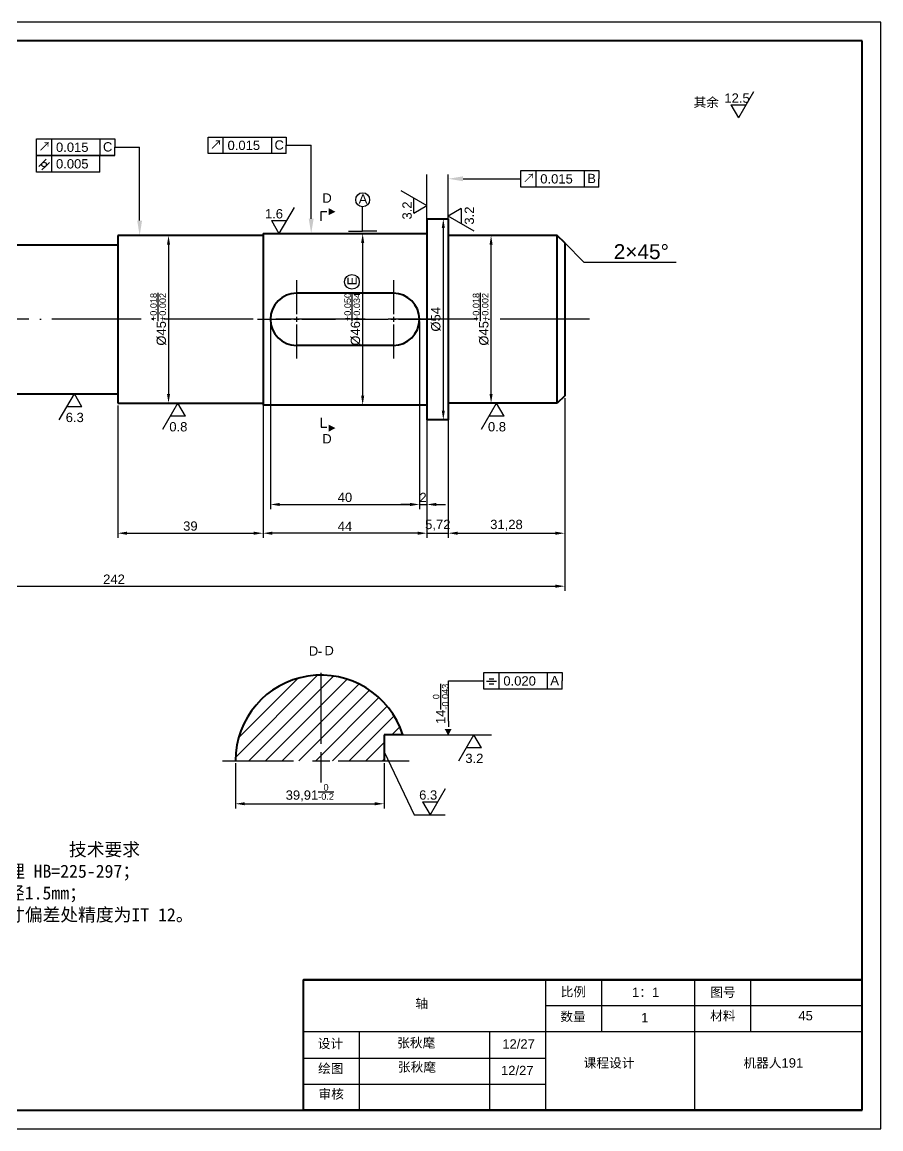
# Model space of a CAD drawing. Header units: millimetres. Extents: x 0 to 2913, y 0 to 841.
# Drawn here: x 2682.2 to 2912.8, y 0 to 297 of the extents above; entities that cross this region are included whole.
import ezdxf
from ezdxf import colors
from ezdxf.entities.mleader import LeaderData, LeaderLine
from ezdxf.math import Vec2, Vec3

# ---------------------------------------------------------------- set-up
doc = ezdxf.new("R2010")
doc.units = ezdxf.units.MM
doc.linetypes.add('ACAD_ISO04W100', pattern=[30, 24, -3, 0, -3])
doc.linetypes.add('CENTER2', pattern=[28.575, 19.05, -3.175, 3.175, -3.175])
doc.layers.get('0').update_dxf_attribs({"linetype": 'ACAD_ISO04W100'})
doc.layers.add('2', color=255, linetype='Continuous')
doc.layers.add('文字', color=7, linetype='Continuous', lineweight=15)
doc.layers.add('粗实线', color=7, linetype='Continuous', lineweight=30)
doc.styles.add('Songti', font='')
doc.styles.get("Standard").update_dxf_attribs({"font": 'arial.ttf'})
doc.styles.get('Songti').set_extended_font_data('SimSun')
doc.dimstyles.new('ISO-25', dxfattribs={"dimtxt": 2.5, "dimasz": 2.5, "dimexe": 1.25, "dimexo": 0.625, "dimtad": 1, "dimtxsty": 'Standard', "dimcen": 2.5, "dimadec": 0, "dimazin": 0, "dimtfac": 1, "dimtmove": 0, "dimatfit": 3, "dimfxl": 1, "dimarcsym": 0})

# ---------------------------------------------------------------- blocks, each defined once
blk = doc.blocks.new('*U76')
at = {"color": 0, "linetype": 'CENTER2', "transparency": 16777216}
for p, q in [((0, 1.4), (0, 10.5)), ((-10.5, 0), (-1.4, 0)), ((1.4, 0), (10.5, 0)), ((0, -10.5), (0, -1.4))]:
    blk.add_line(p, q, dxfattribs=at)
at = {"color": 0, "linetype": 'Continuous', "transparency": 16777216}
for p, q in [((-0.7, 0), (0.7, 0)), ((0, -0.7), (0, 0.7))]:
    blk.add_line(p, q, dxfattribs=at)
blk = doc.blocks.new('*U79')
at = {"color": 0, "linetype": 'CENTER2', "transparency": 16777216}
for p, q in [((0, 1.4), (0, 10.5)), ((-10.5, 0), (-1.4, 0)), ((1.4, 0), (10.5, 0)), ((0, -10.5), (0, -1.4))]:
    blk.add_line(p, q, dxfattribs=at)
at = {"color": 0, "linetype": 'Continuous', "transparency": 16777216}
for p, q in [((-0.7, 0), (0.7, 0)), ((0, -0.7), (0, 0.7))]:
    blk.add_line(p, q, dxfattribs=at)
blk = doc.blocks.new('_None')
blk = doc.blocks.new('*D82')
at = {"color": 0, "linetype": 'ByBlock', "lineweight": -2, "transparency": 16777216}
for p, q in [((2708.51, 239.75), (2722.77, 239.75)), ((2721.52, 237.25), (2721.52, 197.25)), ((2708.51, 194.75), (2722.77, 194.75))]:
    blk.add_line(p, q, dxfattribs=at)
at = {"color": 0, "linetype": 'ByBlock', "lineweight": -3, "transparency": 16777216}
for points in [[(2721.1, 237.25), (2721.94, 237.25), (2721.52, 239.75)], [(2721.1, 197.25), (2721.94, 197.25), (2721.52, 194.75)]]:
    blk.add_solid(points, dxfattribs=at)
at = {"layer": 'Defpoints', "color": 0, "linetype": 'ByBlock', "lineweight": -3, "transparency": 16777216}
for p in [(2707.89, 239.75), (2707.89, 194.75), (2721.52, 194.75)]:
    blk.add_point(p, dxfattribs=at)
at = {"color": 0, "linetype": 'ByBlock', "lineweight": -3, "transparency": 16777216, "insert": (2718.77, 217.25), "char_height": 2.5, "attachment_point": 5, "rotation": 90}
blk.add_mtext('%%C45{\\H0.7x;\\S+0.018/+0.002;}', dxfattribs=at)
blk = doc.blocks.new('_DotSmall')
at = {"color": 0, "linetype": 'ByBlock', "lineweight": -3, "const_width": 0.5}
blk.add_lwpolyline([(-0.0625, 0, 1), (0.0625, 0, 1)], format="xyb", close=True, dxfattribs=at)
blk = doc.blocks.new('*D83')
at = {"color": 0, "linetype": 'ByBlock', "lineweight": -2, "transparency": 16777216}
for p, q in [((2747.51, 240.25), (2774.89, 240.25)), ((2773.64, 237.75), (2773.64, 196.75)), ((2747.51, 194.25), (2774.89, 194.25))]:
    blk.add_line(p, q, dxfattribs=at)
at = {"color": 0, "linetype": 'ByBlock', "lineweight": -3, "transparency": 16777216}
for points in [[(2773.23, 237.75), (2774.06, 237.75), (2773.64, 240.25)], [(2773.23, 196.75), (2774.06, 196.75), (2773.64, 194.25)]]:
    blk.add_solid(points, dxfattribs=at)
at = {"layer": 'Defpoints', "color": 0, "linetype": 'ByBlock', "lineweight": -3, "transparency": 16777216}
for p in [(2746.89, 240.25), (2746.89, 194.25), (2773.64, 194.25)]:
    blk.add_point(p, dxfattribs=at)
at = {"color": 0, "linetype": 'ByBlock', "lineweight": -3, "transparency": 16777216, "insert": (2770.89, 217.25), "char_height": 2.5, "attachment_point": 5, "rotation": 90}
blk.add_mtext('%%C46{\\H0.7x;\\S+0.050/+0.034;}', dxfattribs=at)
blk = doc.blocks.new('*D84')
at = {"color": 0, "linetype": 'ByBlock', "lineweight": -2, "transparency": 16777216}
for p, q in [((2791.51, 244.25), (2796.54, 244.25)), ((2795.29, 241.75), (2795.29, 192.75)), ((2791.51, 190.25), (2796.54, 190.25))]:
    blk.add_line(p, q, dxfattribs=at)
at = {"color": 0, "linetype": 'ByBlock', "lineweight": -3, "transparency": 16777216}
for points in [[(2794.88, 241.75), (2795.71, 241.75), (2795.29, 244.25)], [(2794.88, 192.75), (2795.71, 192.75), (2795.29, 190.25)]]:
    blk.add_solid(points, dxfattribs=at)
at = {"layer": 'Defpoints', "color": 0, "linetype": 'ByBlock', "lineweight": -3, "transparency": 16777216}
for p in [(2790.89, 244.25), (2790.89, 190.25), (2795.29, 190.25)]:
    blk.add_point(p, dxfattribs=at)
at = {"color": 0, "linetype": 'ByBlock', "lineweight": -3, "transparency": 16777216, "insert": (2793.32, 217.25), "char_height": 2.5, "attachment_point": 5, "rotation": 90}
blk.add_mtext('%%C54', dxfattribs=at)
blk = doc.blocks.new('*D85')
at = {"color": 0, "linetype": 'ByBlock', "lineweight": -2, "transparency": 16777216}
for p, q in [((2825.26, 239.75), (2806.87, 239.75)), ((2808.12, 197.25), (2808.12, 237.25)), ((2825.26, 194.75), (2806.87, 194.75))]:
    blk.add_line(p, q, dxfattribs=at)
at = {"color": 0, "linetype": 'ByBlock', "lineweight": -3, "transparency": 16777216}
for points in [[(2807.7, 237.25), (2808.53, 237.25), (2808.12, 239.75)], [(2807.7, 197.25), (2808.53, 197.25), (2808.12, 194.75)]]:
    blk.add_solid(points, dxfattribs=at)
at = {"layer": 'Defpoints', "color": 0, "linetype": 'ByBlock', "lineweight": -3, "transparency": 16777216}
for p in [(2808.12, 239.75), (2825.89, 239.75), (2825.89, 194.75)]:
    blk.add_point(p, dxfattribs=at)
at = {"color": 0, "linetype": 'ByBlock', "lineweight": -3, "transparency": 16777216, "insert": (2805.36, 217.25), "char_height": 2.5, "attachment_point": 5, "rotation": 90}
blk.add_mtext('%%C45{\\H0.7x;\\S+0.018/+0.002;}', dxfattribs=at)
blk = doc.blocks.new('*D87')
at = {"color": 0, "linetype": 'ByBlock', "lineweight": -2, "transparency": 16777216}
for p, q in [((2585.89, 201.13), (2585.89, 144.38)), ((2827.89, 196.13), (2827.89, 144.38)), ((2588.39, 145.63), (2825.39, 145.63))]:
    blk.add_line(p, q, dxfattribs=at)
at = {"color": 0, "linetype": 'ByBlock', "lineweight": -3, "transparency": 16777216}
for points in [[(2588.39, 146.05), (2588.39, 145.21), (2585.89, 145.63)], [(2825.39, 146.05), (2825.39, 145.21), (2827.89, 145.63)]]:
    blk.add_solid(points, dxfattribs=at)
at = {"layer": 'Defpoints', "color": 0, "linetype": 'ByBlock', "lineweight": -3, "transparency": 16777216}
for p in [(2585.89, 201.75), (2827.89, 196.75), (2827.89, 145.63)]:
    blk.add_point(p, dxfattribs=at)
at = {"color": 0, "linetype": 'ByBlock', "lineweight": -3, "transparency": 16777216, "insert": (2706.89, 147.51), "char_height": 2.5, "attachment_point": 5}
blk.add_mtext('242', dxfattribs=at)
blk = doc.blocks.new('*D89')
at = {"color": 0, "linetype": 'ByBlock', "lineweight": -2, "transparency": 16777216}
for p, q in [((2707.89, 194.13), (2707.89, 158.6)), ((2746.89, 194.13), (2746.89, 158.6)), ((2710.39, 159.85), (2744.39, 159.85))]:
    blk.add_line(p, q, dxfattribs=at)
at = {"color": 0, "linetype": 'ByBlock', "lineweight": -3, "transparency": 16777216}
for points in [[(2710.39, 160.26), (2710.39, 159.43), (2707.89, 159.85)], [(2744.39, 160.26), (2744.39, 159.43), (2746.89, 159.85)]]:
    blk.add_solid(points, dxfattribs=at)
at = {"layer": 'Defpoints', "color": 0, "linetype": 'ByBlock', "lineweight": -3, "transparency": 16777216}
for p in [(2707.89, 194.75), (2746.89, 194.75), (2746.89, 159.85)]:
    blk.add_point(p, dxfattribs=at)
at = {"color": 0, "linetype": 'ByBlock', "lineweight": -3, "transparency": 16777216, "insert": (2727.39, 161.75), "char_height": 2.5, "attachment_point": 5}
blk.add_mtext('39', dxfattribs=at)
blk = doc.blocks.new('*D90')
at = {"color": 0, "linetype": 'ByBlock', "lineweight": -2, "transparency": 16777216}
for p, q in [((2746.89, 193.63), (2746.89, 158.6)), ((2790.89, 193.63), (2790.89, 158.6)), ((2788.39, 159.85), (2749.39, 159.85))]:
    blk.add_line(p, q, dxfattribs=at)
at = {"color": 0, "linetype": 'ByBlock', "lineweight": -3, "transparency": 16777216}
for points in [[(2749.39, 160.26), (2749.39, 159.43), (2746.89, 159.85)], [(2788.39, 160.26), (2788.39, 159.43), (2790.89, 159.85)]]:
    blk.add_solid(points, dxfattribs=at)
at = {"layer": 'Defpoints', "color": 0, "linetype": 'ByBlock', "lineweight": -3, "transparency": 16777216}
for p in [(2746.89, 194.25), (2790.89, 194.25), (2746.89, 159.85)]:
    blk.add_point(p, dxfattribs=at)
at = {"color": 0, "linetype": 'ByBlock', "lineweight": -3, "transparency": 16777216, "insert": (2768.89, 161.72), "char_height": 2.5, "attachment_point": 5}
blk.add_mtext('44', dxfattribs=at)
blk = doc.blocks.new('*D91')
at = {"color": 0, "linetype": 'ByBlock', "lineweight": -2, "transparency": 16777216}
for p, q in [((2790.89, 189.63), (2790.89, 158.6)), ((2796.61, 189.63), (2796.61, 158.6)), ((2788.39, 159.85), (2785.89, 159.85)), ((2790.89, 159.85), (2796.61, 159.85)), ((2799.11, 159.85), (2801.61, 159.85))]:
    blk.add_line(p, q, dxfattribs=at)
at = {"color": 0, "linetype": 'ByBlock', "lineweight": -3, "transparency": 16777216}
for points in [[(2788.39, 160.26), (2788.39, 159.43), (2790.89, 159.85)], [(2799.11, 160.26), (2799.11, 159.43), (2796.61, 159.85)]]:
    blk.add_solid(points, dxfattribs=at)
at = {"layer": 'Defpoints', "color": 0, "linetype": 'ByBlock', "lineweight": -3, "transparency": 16777216}
for p in [(2790.89, 190.25), (2796.61, 190.25), (2796.61, 159.85)]:
    blk.add_point(p, dxfattribs=at)
at = {"color": 0, "linetype": 'ByBlock', "lineweight": -3, "transparency": 16777216, "insert": (2793.81, 161.97), "char_height": 2.5, "attachment_point": 5}
blk.add_mtext('5,72', dxfattribs=at)
blk = doc.blocks.new('*D92')
at = {"color": 0, "linetype": 'ByBlock', "lineweight": -2, "transparency": 16777216}
for p, q in [((2796.61, 194.13), (2796.61, 158.6)), ((2827.89, 194.13), (2827.89, 158.6)), ((2799.11, 159.85), (2825.39, 159.85))]:
    blk.add_line(p, q, dxfattribs=at)
at = {"color": 0, "linetype": 'ByBlock', "lineweight": -3, "transparency": 16777216}
for points in [[(2799.11, 160.26), (2799.11, 159.43), (2796.61, 159.85)], [(2825.39, 160.26), (2825.39, 159.43), (2827.89, 159.85)]]:
    blk.add_solid(points, dxfattribs=at)
at = {"layer": 'Defpoints', "color": 0, "linetype": 'ByBlock', "lineweight": -3, "transparency": 16777216}
for p in [(2796.61, 194.75), (2827.89, 194.75), (2827.89, 159.85)]:
    blk.add_point(p, dxfattribs=at)
at = {"color": 0, "linetype": 'ByBlock', "lineweight": -3, "transparency": 16777216, "insert": (2812.25, 161.97), "char_height": 2.5, "attachment_point": 5}
blk.add_mtext('31,28', dxfattribs=at)
blk = doc.blocks.new('*D96')
at = {"color": 0, "linetype": 'ByBlock', "lineweight": -2, "transparency": 16777216}
for p, q in [((2748.89, 216.63), (2748.89, 166.31)), ((2788.89, 216.63), (2788.89, 166.31)), ((2751.39, 167.56), (2786.39, 167.56))]:
    blk.add_line(p, q, dxfattribs=at)
at = {"color": 0, "linetype": 'ByBlock', "lineweight": -3, "transparency": 16777216}
for points in [[(2751.39, 167.98), (2751.39, 167.15), (2748.89, 167.56)], [(2786.39, 167.98), (2786.39, 167.15), (2788.89, 167.56)]]:
    blk.add_solid(points, dxfattribs=at)
at = {"layer": 'Defpoints', "color": 0, "linetype": 'ByBlock', "lineweight": -3, "transparency": 16777216}
for p in [(2748.89, 217.25), (2788.89, 217.25), (2788.89, 167.56)]:
    blk.add_point(p, dxfattribs=at)
at = {"color": 0, "linetype": 'ByBlock', "lineweight": -3, "transparency": 16777216, "insert": (2768.89, 169.46), "char_height": 2.5, "attachment_point": 5}
blk.add_mtext('40', dxfattribs=at)
blk = doc.blocks.new('*D97')
at = {"color": 0, "linetype": 'ByBlock', "lineweight": -2, "transparency": 16777216}
for p, q in [((2788.89, 216.63), (2788.89, 166.31)), ((2790.89, 216.63), (2790.89, 166.31)), ((2786.39, 167.56), (2783.89, 167.56)), ((2788.89, 167.56), (2790.89, 167.56)), ((2793.39, 167.56), (2795.89, 167.56))]:
    blk.add_line(p, q, dxfattribs=at)
at = {"color": 0, "linetype": 'ByBlock', "lineweight": -3, "transparency": 16777216}
for points in [[(2786.39, 167.98), (2786.39, 167.15), (2788.89, 167.56)], [(2793.39, 167.98), (2793.39, 167.15), (2790.89, 167.56)]]:
    blk.add_solid(points, dxfattribs=at)
at = {"layer": 'Defpoints', "color": 0, "linetype": 'ByBlock', "lineweight": -3, "transparency": 16777216}
for p in [(2788.89, 217.25), (2790.89, 217.25), (2790.89, 167.56)]:
    blk.add_point(p, dxfattribs=at)
at = {"color": 0, "linetype": 'ByBlock', "lineweight": -3, "transparency": 16777216, "insert": (2789.85, 169.44), "char_height": 2.5, "attachment_point": 5}
blk.add_mtext('2', dxfattribs=at)
blk = doc.blocks.new('*U102')
at = {"layer": '2', "color": 0, "linetype": 'CENTER2', "lineweight": -3, "transparency": 16777216}
for p, q in [((0, 4.6), (0, 26.5)), ((-26.5, 0), (-4.6, 0)), ((4.6, 0), (26.5, 0)), ((0, -5.8), (0, -2.3))]:
    blk.add_line(p, q, dxfattribs=at)
at = {"layer": '2', "color": 0, "linetype": 'Continuous', "lineweight": -3, "transparency": 16777216}
for p, q in [((-2.3, 0), (2.3, 0)), ((0, -2.3), (0, 2.3))]:
    blk.add_line(p, q, dxfattribs=at)
blk = doc.blocks.new('*D103')
at = {"color": 0, "linetype": 'ByBlock', "lineweight": -2, "transparency": 16777216}
for p, q in [((2739.49, 98.14), (2739.49, 85.99)), ((2779.4, 98.14), (2779.4, 85.99)), ((2741.99, 87.24), (2776.9, 87.24))]:
    blk.add_line(p, q, dxfattribs=at)
at = {"color": 0, "linetype": 'ByBlock', "lineweight": -3, "transparency": 16777216}
for points in [[(2741.99, 87.66), (2741.99, 86.83), (2739.49, 87.24)], [(2776.9, 87.66), (2776.9, 86.83), (2779.4, 87.24)]]:
    blk.add_solid(points, dxfattribs=at)
at = {"layer": 'Defpoints', "color": 0, "linetype": 'ByBlock', "lineweight": -3, "transparency": 16777216}
for p in [(2739.49, 98.77), (2779.4, 98.77), (2779.4, 87.24)]:
    blk.add_point(p, dxfattribs=at)
at = {"color": 0, "linetype": 'ByBlock', "lineweight": -3, "transparency": 16777216, "insert": (2759.45, 90.19), "char_height": 2.5, "attachment_point": 5}
blk.add_mtext('39,91{\\H0.7x;\\S0/-0.2;}', dxfattribs=at)

msp = doc.modelspace()

# ---------------------------------------------------------------- hatches: boundary and pattern name
at = {"layer": '2', "lineweight": -3, "true_color": 0xffffff}
h = msp.add_hatch(dxfattribs=at)
h.set_pattern_fill('ANSI31')
h.set_pattern_definition([(45, (-142.536, -83.777), (-2.245064, 2.245064), [])])
h.paths.add_polyline_path([(2739.491, 98.768), (2757.891, 98.768), (2779.4, 98.768), (2779.4, 105.768), (2784.4, 105.768, 0.8562039)])

# ---------------------------------------------------------------- linework, layer by layer
msp.add_line((2834.554, 217.252), (2568.747, 217.252))
at = {"layer": '2', "lineweight": -3}
for p, q in [((2878.571, 278.296), (2874.53, 271.296)), ((2872.509, 274.796), (2874.53, 271.296)), ((2872.509, 274.796), (2876.55, 274.796)), ((2686.073, 261.221), (2686.073, 265.674)), ((2686.073, 265.674), (2707.073, 265.674)), ((2690.073, 265.674), (2690.073, 261.221)), ((2703.073, 265.674), (2703.073, 261.221)), ((2707.073, 265.674), (2707.073, 263.447)), ((2732.13, 261.721), (2732.13, 266.174)), ((2732.13, 266.174), (2753.13, 266.174)), ((2736.13, 266.174), (2736.13, 261.721)), ((2749.13, 266.174), (2749.13, 261.721)), ((2753.13, 266.174), (2753.13, 263.947)), ((2707.073, 261.221), (2707.073, 263.447)), ((2707.073, 263.447), (2713.768, 263.447)), ((2736.13, 261.721), (2732.13, 261.721)), ((2749.13, 261.721), (2736.13, 261.721)), ((2753.13, 261.721), (2749.13, 261.721)), ((2753.13, 261.721), (2753.13, 263.947)), ((2753.13, 263.947), (2759.825, 263.947)), ((2690.073, 261.221), (2686.073, 261.221)), ((2686.073, 256.768), (2686.073, 261.221)), ((2686.073, 261.221), (2707.073, 261.221)), ((2686.665, 258.224), (2687.665, 259.224)), ((2688.665, 260.224), (2687.665, 259.224)), ((2689.54, 259.349), (2688.54, 258.349)), ((2703.073, 261.221), (2690.073, 261.221)), ((2690.073, 261.221), (2690.073, 256.768)), ((2707.073, 261.221), (2703.073, 261.221)), ((2703.073, 256.768), (2703.073, 261.221)), ((2690.073, 256.768), (2686.073, 256.768)), ((2687.54, 257.349), (2688.54, 258.349)), ((2703.073, 256.768), (2690.073, 256.768)), ((2790.887, 244.252), (2790.887, 256.099)), ((2796.607, 244.252), (2796.607, 256.099)), ((2816.089, 252.735), (2816.089, 257.188)), ((2816.089, 257.188), (2820.089, 257.188)), ((2820.089, 257.188), (2820.089, 252.735)), ((2820.089, 257.188), (2833.089, 257.188)), ((2833.089, 257.188), (2833.089, 252.735)), ((2833.089, 257.188), (2837.089, 257.188)), ((2837.089, 257.188), (2837.089, 254.961)), ((2820.089, 252.735), (2816.089, 252.735)), ((2833.089, 252.735), (2820.089, 252.735)), ((2837.089, 252.735), (2833.089, 252.735)), ((2837.089, 252.735), (2837.089, 254.961)), ((2783.887, 251.834), (2790.887, 247.793)), ((2787.387, 245.772), (2787.387, 249.814)), ((2755.22, 247.252), (2751.178, 240.252)), ((2773.643, 240.881), (2773.643, 247.464)), ((2787.387, 245.772), (2790.887, 247.793)), ((2800.107, 246.982), (2796.607, 244.962)), ((2800.107, 246.982), (2800.107, 242.941)), ((2749.158, 243.752), (2753.199, 243.752)), ((2749.158, 243.752), (2751.178, 240.252)), ((2762.491, 243.721), (2762.491, 246.221)), ((2762.491, 246.221), (2763.991, 246.221)), ((2803.607, 240.92), (2796.607, 244.962)), ((2692.196, 190.252), (2696.237, 197.252)), ((2698.258, 193.752), (2696.237, 197.252)), ((2698.258, 193.752), (2694.217, 193.752)), ((2720.011, 187.752), (2724.052, 194.752)), ((2726.073, 191.252), (2724.052, 194.752)), ((2805.549, 187.752), (2809.59, 194.752)), ((2811.611, 191.252), (2809.59, 194.752)), ((2726.073, 191.252), (2722.032, 191.252)), ((2762.491, 190.784), (2762.491, 188.284)), ((2811.611, 191.252), (2807.569, 191.252)), ((2762.491, 188.284), (2763.991, 188.284)), ((2806.178, 118.003), (2806.178, 122.456)), ((2806.178, 122.456), (2810.178, 122.456)), ((2810.178, 122.456), (2810.178, 118.003)), ((2810.178, 122.456), (2823.178, 122.456)), ((2823.178, 122.456), (2823.178, 118.003)), ((2823.178, 122.456), (2827.178, 122.456)), ((2827.178, 122.456), (2827.178, 120.23)), ((2796.692, 109.38), (2796.692, 120.23)), ((2796.692, 120.23), (2797.392, 120.23)), ((2797.392, 120.23), (2806.178, 120.23)), ((2806.9, 120.114), (2809.571, 120.114)), ((2807.607, 120.758), (2808.896, 120.758)), ((2807.607, 119.47), (2808.896, 119.47)), ((2827.178, 118.003), (2827.178, 120.23)), ((2810.178, 118.003), (2806.178, 118.003)), ((2823.178, 118.003), (2810.178, 118.003)), ((2827.178, 118.003), (2823.178, 118.003)), ((2796.692, 109.38), (2796.692, 107.88)), ((2784.4, 105.768), (2808.203, 105.768)), ((2799.477, 98.768), (2803.518, 105.768)), ((2805.539, 102.268), (2803.518, 105.768)), ((2779.4, 101.206), (2787.451, 84.271)), ((2805.539, 102.268), (2801.497, 102.268)), ((2795.783, 91.271), (2791.742, 84.271)), ((2789.721, 87.771), (2791.742, 84.271)), ((2789.721, 87.771), (2793.763, 87.771)), ((2787.451, 84.271), (2795.783, 84.271))]:
    msp.add_line(p, q, dxfattribs=at)
at = {"layer": '2', "lineweight": 40}
for p, q in [((2790.887, 244.252), (2790.887, 190.252)), ((2790.887, 244.252), (2796.607, 244.252)), ((2796.607, 244.252), (2796.607, 190.252)), ((2707.887, 239.752), (2707.887, 194.752)), ((2746.887, 239.752), (2707.887, 239.752)), ((2746.887, 240.252), (2746.887, 194.252)), ((2746.887, 240.252), (2790.887, 240.252)), ((2825.887, 239.752), (2796.607, 239.752)), ((2827.887, 237.752), (2825.887, 239.752)), ((2825.887, 194.752), (2825.887, 239.752)), ((2827.887, 237.752), (2827.887, 196.752)), ((2643.887, 237.252), (2707.887, 237.252)), ((2781.887, 224.252), (2755.887, 224.252)), ((2781.887, 210.252), (2755.887, 210.252)), ((2643.887, 197.252), (2707.887, 197.252)), ((2827.887, 196.752), (2825.887, 194.752)), ((2707.887, 194.752), (2746.887, 194.752)), ((2790.887, 194.252), (2746.887, 194.252)), ((2825.887, 194.752), (2796.607, 194.752)), ((2796.607, 190.252), (2790.887, 190.252)), ((2784.4, 105.768), (2779.4, 105.768)), ((2779.4, 105.768), (2779.4, 98.768))]:
    msp.add_line(p, q, dxfattribs=at)
at = {"layer": '2', "lineweight": 30}
for p in [(2769.882, 240.881), (2777.403, 240.881)]:
    msp.add_line(p, (2773.643, 240.881), dxfattribs=at)
at = {"layer": '2'}
for p, q in [((2707.887, 239.752), (2723.887, 239.752)), ((2707.887, 194.752), (2723.887, 194.752))]:
    msp.add_line(p, q, dxfattribs=at)
at = {"layer": '2', "lineweight": -3}
for centre, radius in [((2688.102, 258.787), 0.619), ((2773.643, 249.336), 1.871), ((2770.752, 227.311), 1.98)]:
    msp.add_circle(centre, radius, dxfattribs=at)
at = {"layer": '2', "lineweight": 40}
for centre, radius, start, end in [((2755.887, 217.252), 7, 90, 270), ((2781.887, 217.252), 7, 270, 90), ((2762.491, 98.768), 23, 17.71893, 180)]:
    msp.add_arc(centre, radius, start, end, dxfattribs=at)
at = {"layer": '粗实线', "color": 0, "lineweight": -3}
for p, q in [((2912.767, 297), (2492.767, 297)), ((2912.767, 0), (2912.767, 297)), ((2492.767, 0), (2912.767, 0))]:
    msp.add_line(p, q, dxfattribs=at)
at = {"layer": '粗实线', "color": 0, "lineweight": 40}
for p, q in [((2907.767, 292), (2517.767, 292)), ((2907.767, 5), (2907.767, 292)), ((2517.767, 5), (2907.767, 5))]:
    msp.add_line(p, q, dxfattribs=at)
at = {"layer": '粗实线', "color": 0, "lineweight": -2}
for p, q in [((2822.767, 40), (2822.767, 26)), ((2837.767, 40), (2837.767, 26)), ((2862.767, 40), (2862.767, 26)), ((2877.767, 40), (2877.767, 26)), ((2837.767, 33), (2822.767, 33)), ((2862.767, 33), (2837.767, 33)), ((2877.767, 33), (2862.767, 33)), ((2907.767, 33), (2877.767, 33)), ((2822.767, 26), (2757.767, 26)), ((2772.767, 5), (2772.767, 26)), ((2807.767, 5), (2807.767, 26)), ((2837.767, 26), (2822.767, 26)), ((2822.767, 26), (2822.767, 5)), ((2862.767, 26), (2837.767, 26)), ((2877.767, 26), (2862.767, 26)), ((2862.767, 26), (2862.767, 5)), ((2907.767, 26), (2877.767, 26)), ((2757.767, 19), (2822.767, 19)), ((2757.767, 12), (2822.767, 12))]:
    msp.add_line(p, q, dxfattribs=at)
at = {"layer": '粗实线', "color": 0, "lineweight": 40}
for points in [[(2907.767, 5), (2862.767, 5), (2822.767, 5), (2807.767, 5), (2772.767, 5), (2757.767, 5), (2757.767, 12), (2757.767, 19), (2757.767, 26), (2757.767, 40), (2822.767, 40), (2837.767, 40), (2862.767, 40), (2877.767, 40), (2907.767, 40)], [(2907.767, 40), (2882.767, 40), (2842.767, 40), (2822.767, 40), (2812.767, 40), (2767.767, 40), (2757.767, 40)]]:
    msp.add_lwpolyline(points, dxfattribs=at)

# ---------------------------------------------------------------- block references
at = {"linetype": 'CENTER2', "rotation": 270}
for name, p in [('*U76', (2755.887, 217.252)), ('*U79', (2781.887, 217.252))]:
    msp.add_blockref(name, p, dxfattribs=at)
at = {"layer": '2', "linetype": 'CENTER2', "lineweight": -3}
msp.add_blockref('*U102', (2762.491, 98.768), dxfattribs=at)

# ---------------------------------------------------------------- texts
at = {"layer": '2', "lineweight": -3}
for s, width, insert, char_height, attachment_point in [('{\\fSimSun|b0|i0|c134|p2;其余}', 13.0702, (2862.47, 276.739), 2.5, 1), ('12.5', 3.12504, (2870.754, 277.868), 2.5, 1), ('0.015', 10.49882, (2691.308, 264.681), 2.5, 1), ('C', 2.25148, (2703.918, 264.783), 2.5, 1), ('0.015', 10.49882, (2737.365, 265.181), 2.5, 1), ('C', 2.25148, (2749.975, 265.283), 2.5, 1), ('0.005', 10.49882, (2691.308, 260.228), 2.5, 1), ('0.015', 10.49882, (2821.324, 256.195), 2.5, 1), ('B', 2.25148, (2833.934, 256.297), 2.5, 1), ('D', 13.46807, (2762.82, 251.044), 2.5, 1), ('A', 2.54105, (2772.571, 250.782), 2.5, 1), ('1.6', 3.12504, (2747.403, 246.824), 2.5, 1), ('{\\H1.45833x;►}', 3.60961, (2763.962, 247.379), 1.46904, 1), ('6.3', 3.12504, (2693.921, 192.168), 2.5, 1), ('0.8', 3.12504, (2721.736, 189.668), 2.5, 1), ('{\\H1.45833x;►}', 3.60961, (2763.962, 187.125), 1.46904, 7), ('0.8', 3.12504, (2807.274, 189.668), 2.5, 1), ('D', 13.46807, (2762.82, 186.438), 2.5, 1), ('D', 13.46807, (2759.179, 129.487), 2.5, 1), ('-', 2.76226, (2761.611, 129.418), 2.5, 1), ('D', 13.46807, (2763.384, 129.603), 2.5, 1), ('0.020', 10.49882, (2811.413, 121.464), 2.5, 1), ('A', 2.25148, (2824.024, 121.565), 2.5, 1), ('3.2', 3.12504, (2801.202, 100.684), 2.5, 1), ('6.3', 3.12504, (2788.81, 90.844), 2.5, 1)]:
    msp.add_mtext_dynamic_manual_height_columns(s, width=width, gutter_width=12.5, heights=[0], dxfattribs=dict(at, insert=insert, char_height=char_height, attachment_point=attachment_point))
at = {"layer": '2', "lineweight": -3, "attachment_point": 1}
for s, width, insert, char_height, rotation in [('{\\fSimSun|b0|i0|c134|p2;→}', 2.47967, (2686.182, 263.351), 2.5, 45), ('{\\fSimSun|b0|i0|c134|p2;→}', 2.47967, (2732.239, 263.851), 2.5, 45), ('{\\fSimSun|b0|i0|c134|p2;→}', 2.47967, (2816.198, 254.865), 2.5, 45), ('3.2', 3.12504, (2784.315, 244.018), 2.5, 90), ('3.2', 3.12504, (2801.018, 242.658), 2.5, 90), ('E', 4.3066, (2769.567, 226.341), 2.5, 90), ('\\A1;14{\\H0.7x;\\S0/-0.043;}', 14.32624, (2792.491, 108.63), 2.5, 90), ('{\\H1.45833x;►}', 3.60961, (2797.85, 107.909), 1.46904, 270)]:
    msp.add_mtext_dynamic_manual_height_columns(s, width=width, gutter_width=12.5, heights=[0], dxfattribs=dict(at, insert=insert, char_height=char_height, rotation=rotation))
at = {"layer": '文字', "insert": (2659.067, 76.722), "char_height": 3.5, "width": 110, "attachment_point": 1, "style": 'Songti'}
msp.add_mtext('               技术要求^J1.调质处理 HB=225-297；^J2.圆角半径1.5mm；\\P3.未注尺寸偏差处精度为IT 12。', dxfattribs=at)
at = {"layer": '粗实线', "color": 0, "lineweight": -3, "char_height": 2.5, "attachment_point": 1}
for s, width, heights, insert in [('{\\fSimSun|b0|i0|c134|p2;比例}', 10.55149, [0], (2826.811, 38.048)), ('1{\\fSimSun|b0|i0|c134|p2;：}1', 6.98156, [0], (2845.964, 37.91)), ('{\\fSimSun|b0|i0|c134|p2;图号}', 10.85012, [0], (2866.963, 37.914)), ('{\\fSimSun|b0|i0|c134|p2;轴}', 53.82393, [5.711], (2787.796, 34.891)), ('{\\fSimSun|b0|i0|c134|p2;数量}', 10.35242, [0], (2826.711, 31.385)), ('1', 3.59052, [0], (2848.428, 31.117)), ('{\\fSimSun|b0|i0|c134|p2;材料}', 9.65599, [0], (2866.927, 31.584)), ('45', 5.68509, [0], (2890.618, 31.615)), ('{\\fSimSun|b0|i0|c134|p2;设计}', 7.27906, [0], (2761.576, 24.141)), ('{\\fSimSun|b0|i0|c134|p2;张秋麾}', 14.46125, [0], (2782.904, 24.34)), ('12/27', 11.46882, [0], (2811.129, 24.041)), ('{\\fSimSun|b0|i0|c134|p2;绘图}', 6.48162, [0], (2761.673, 17.465)), ('{\\fSimSun|b0|i0|c134|p2;张秋麾}', 11.36954, [0], (2783.103, 17.862)), ('{\\fSimSun|b0|i0|c134|p2;课程设计}', 19.15052, [0], (2832.969, 18.958)), ('{\\fSimSun|b0|i0|c134|p2;机器人}191', 21.74383, [0], (2875.858, 18.958)), ('12/27', 11.46882, [0], (2810.782, 16.914)), ('{\\fSimSun|b0|i0|c134|p2;审核}', 7.07991, [0], (2761.773, 10.59))]:
    msp.add_mtext_dynamic_manual_height_columns(s, width=width, gutter_width=12.5, heights=heights, dxfattribs=dict(at, insert=insert))

# ---------------------------------------------------------------- dimensions: what is measured, and where the dimension line sits
at = {"linetype": 'ByBlock', "lineweight": -3}
for base, p1, p2, text, picture, middle in [((2795.292, 190.252), (2790.887, 244.252), (2790.887, 190.252), '%%C<>', '*D84', (2793.321, 217.252)), ((2721.521, 194.752), (2707.887, 239.752), (2707.887, 194.752), '%%C<>{\\H0.7x;\\S+0.018/+0.002;}', '*D82', (2718.767, 217.252)), ((2773.643, 194.252), (2746.887, 240.252), (2746.887, 194.252), '%%C<>{\\H0.7x;\\S+0.050/+0.034;}', '*D83', (2770.888, 217.252)), ((2808.117, 239.752), (2825.887, 194.752), (2825.887, 239.752), '%%C<>{\\H0.7x;\\S+0.018/+0.002;}', '*D85', (2805.363, 217.252))]:
    dim = msp.add_linear_dim(base=base, p1=p1, p2=p2, angle=90, text=text, dimstyle='ISO-25', override={"dimldrblk": 'DotSmall'}, dxfattribs=at)
    dim.commit()
    dim.dimension.update_dxf_attribs({"geometry": picture, "text_midpoint": middle})
for base, p1, p2, picture, middle in [((2788.887, 167.563), (2748.887, 217.252), (2788.887, 217.252), '*D96', (2768.887, 169.464)), ((2827.887, 145.631), (2585.887, 201.752), (2827.887, 196.752), '*D87', (2706.887, 147.511)), ((2746.887, 159.845), (2707.887, 194.752), (2746.887, 194.752), '*D89', (2727.387, 161.748)), ((2746.887, 159.845), (2790.887, 194.252), (2746.887, 194.252), '*D90', (2768.887, 161.72)), ((2827.887, 159.845), (2796.607, 194.752), (2827.887, 194.752), '*D92', (2812.247, 161.973))]:
    dim = msp.add_linear_dim(base=base, p1=p1, p2=p2, dimstyle='ISO-25', override={"dimldrblk": 'DotSmall'}, dxfattribs=at)
    dim.commit()
    dim.dimension.update_dxf_attribs({"geometry": picture, "text_midpoint": middle})
for base, p1, p2, picture, middle in [((2790.887, 167.563), (2788.887, 217.252), (2790.887, 217.252), '*D97', (2789.852, 169.443)), ((2796.607, 159.845), (2790.887, 190.252), (2796.607, 190.252), '*D91', (2793.809, 161.973))]:
    dim = msp.add_linear_dim(base=base, p1=p1, p2=p2, dimstyle='ISO-25', override={"dimtmove": 2, "dimldrblk": 'DotSmall'}, dxfattribs=at)
    dim.commit()
    dim.dimension.update_dxf_attribs({"geometry": picture, "text_midpoint": middle, "dimtype": 160})
dim = msp.add_linear_dim(base=(2779.4, 87.244), p1=(2739.491, 98.768), p2=(2779.4, 98.768), text='<>{\\H0.7x;\\S0/-0.2;}', dimstyle='ISO-25', override={"dimldrblk": 'DotSmall'}, dxfattribs=at)
dim.commit()
dim.dimension.update_dxf_attribs({"geometry": '*D103', "text_midpoint": (2759.446, 90.195)})

# ---------------------------------------------------------------- leaders
at = {"layer": '2', "lineweight": -3}
ml = msp.add_multileader_mtext('Standard', dxfattribs=at)
ml.set_content('', color=256)
ml.set_leader_properties()
ml.build(insert=Vec2(0, 0))
ctx = ml.context
ctx.base_point, ctx.char_height, ctx.plane_origin, ctx.plane_x_axis, ctx.plane_y_axis = Vec3(2713.768, 267.447), 10, Vec3(2713.768, 286.929), Vec3(0, -1), Vec3(1, 0)
ctx.text_align_type = 2
notes = []
notes.append((ctx, [(1, (1, 1, 0), (2713.768, 255.447), (0, 1), 8, [(0, [(2713.768, 239.752)], 0, [])])]))
ctx.mtext.insert, ctx.mtext.text_direction, ctx.mtext.rotation, ctx.mtext.alignment, ctx.mtext.flow_direction = Vec3(2718.768, 265.447), Vec3(0, -1), 4.712389, 3, 5
ml = msp.add_multileader_mtext('Standard', dxfattribs=at)
ml.set_content('', color=256)
ml.set_leader_properties()
ml.build(insert=Vec2(0, 0))
ctx = ml.context
ctx.base_point, ctx.char_height, ctx.plane_origin, ctx.plane_x_axis, ctx.plane_y_axis = Vec3(2759.825, 267.947), 10, Vec3(2759.825, 287.429), Vec3(0, -1), Vec3(1, 0)
ctx.text_align_type = 2
notes.append((ctx, [(1, (1, 1, 0), (2759.825, 255.947), (0, 1), 8, [(0, [(2759.825, 240.252)], 0, [])])]))
ctx.mtext.insert, ctx.mtext.text_direction, ctx.mtext.rotation, ctx.mtext.alignment, ctx.mtext.flow_direction = Vec3(2764.825, 265.947), Vec3(0, -1), 4.712389, 3, 5
ml = msp.add_multileader_mtext('Standard', dxfattribs=at)
ml.set_content('', color=256)
ml.set_leader_properties()
ml.build(insert=Vec2(0, 0))
ctx = ml.context
ctx.base_point, ctx.char_height, ctx.plane_origin = Vec3(2816.089, 254.961), 10, Vec3(2796.607, 254.961)
notes.append((ctx, [(0, (1, 1, 0), (2808.089, 254.961), (1, 0), 8, [(0, [(2796.607, 254.961)], 0, [])])]))
ctx.mtext.insert, ctx.mtext.flow_direction = Vec3(2818.089, 259.961), 5
ml = msp.add_multileader_mtext('Standard', dxfattribs=at)
ml.set_content('2×45°', color=256)
ml.set_leader_properties()
ml.set_arrow_properties(name='NONE')
ml.build(insert=Vec2(0, 0))
ml.multileader.update_dxf_attribs({"text_left_attachment_type": 5, "text_right_attachment_type": 5, "dogleg_length": 6})
ctx = ml.context
ctx.base_point, ctx.plane_origin = Vec3(2839.042, 232.598), Vec3(2827.887, 237.752)
ctx.left_attachment, ctx.right_attachment = 5, 5
notes.append((ctx, [(0, (1, 1, 0), (2833.042, 232.598), (1, 0), 6, [(0, [(2827.887, 237.752)], 0, [])])]))
ctx.mtext.insert, ctx.mtext.flow_direction = Vec3(2841.042, 237.414), 5
for ctx, leaders in notes:
    for number, flags, end, landing, length, lines in leaders:
        leader = LeaderData()
        leader.index, (leader.has_last_leader_line, leader.has_dogleg_vector, leader.attachment_direction) = number, flags
        leader.last_leader_point, leader.dogleg_vector, leader.dogleg_length = Vec3(end), Vec3(landing), length
        for number, points, colour, breaks in lines:
            line = LeaderLine()
            line.index, line.vertices, line.color, line.breaks = number, Vec3.list(points), colors.encode_raw_color(colour), breaks
            leader.lines.append(line)
        ctx.leaders.append(leader)

doc.saveas('drawing.dxf')
